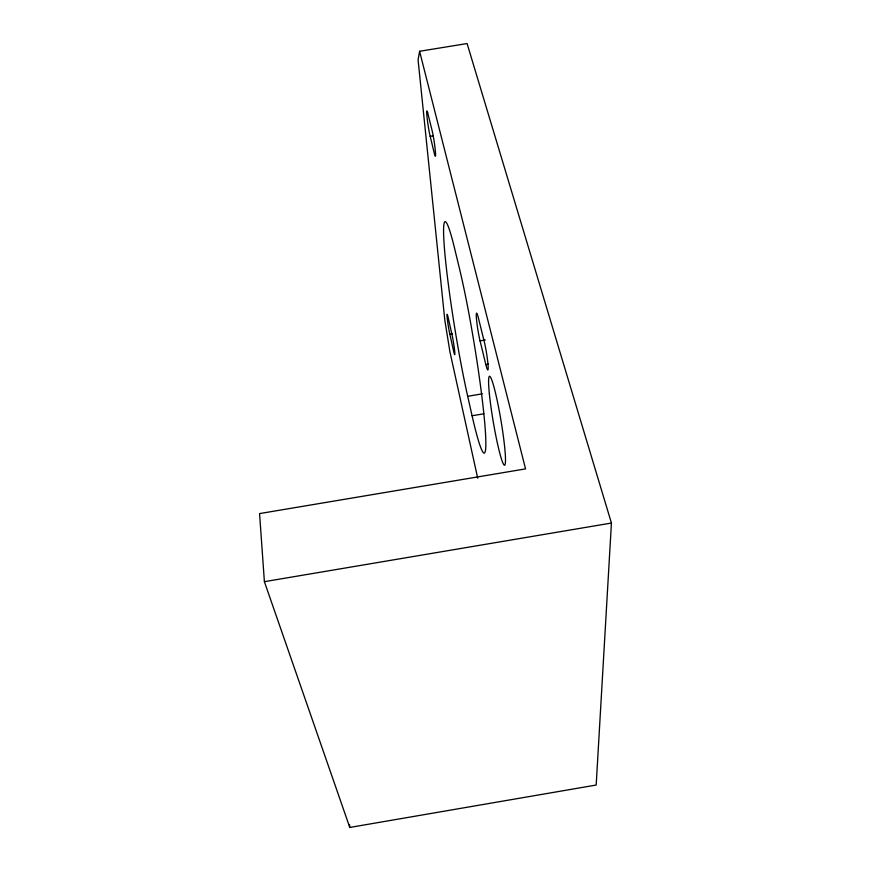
<?xml version="1.0" encoding="UTF-8"?>
<svg xmlns="http://www.w3.org/2000/svg" width="871" height="871" viewBox="0 0 871 871"><rect width="100%" height="100%" fill="white"/><g stroke="black" fill="none" stroke-linecap="round" stroke-linejoin="round"><path stroke-width="1.31" d="M611.431 523.046L596.178 785.043L349.783 827.45L264.392 581.676L259.569 513.585L525.551 468.881L419.593 51.28L467.096 43.55L611.431 523.046L264.392 581.676M419.593 51.28L418.08 59.914L444.831 320.332L449.959 351.982L477.711 478.212M449.828 334.17L453.595 351.057A12.009 0.74 80.7 0 0 454.716 351.47A12.009 0.74 80.7 0 0 451.995 334.649L448.195 317.719A11.867 0.719 80.7 0 0 447.161 317.654A11.867 0.719 80.7 0 0 449.828 334.17L452.495 333.735M480.052 340.855L485.844 364.601A16.854 1.448 80.7 0 0 488.065 365.417A16.854 1.448 80.7 0 0 484.287 341.791L478.397 317.959A16.571 1.394 80.8 0 0 476.383 317.817A16.571 1.394 80.8 0 0 480.052 340.855L485.299 339.984M485.844 364.601L488.511 364.154M467.694 396.283L472.082 415.75A107.96 7.763 80.7 0 0 484.788 423.709A107.96 7.763 80.7 0 0 459.518 268.791L454.695 248.845A106.469 7.523 80.8 0 0 444.733 251.98A106.469 7.523 80.8 0 0 467.694 396.283L482.294 393.844M472.082 415.75L483.83 413.79M430.165 136.355L432.843 135.92M349.489 824.761L349.783 827.45M427.617 112.446L427.4 111.804A14.263 0.969 81.4 0 0 427.008 116.736A14.263 0.969 81.4 0 0 429.599 133.829L434.052 152.283A14.557 1.013 81.4 0 0 435.326 150.596A14.557 1.013 81.4 0 0 431.798 129.387L427.617 112.446M489.36 393.79A45.161 3.92 80.4 0 0 503.917 464.82A45.161 3.92 80.4 0 0 497.766 403.262A45.161 3.92 80.4 0 0 489.36 393.79"/></g></svg>
